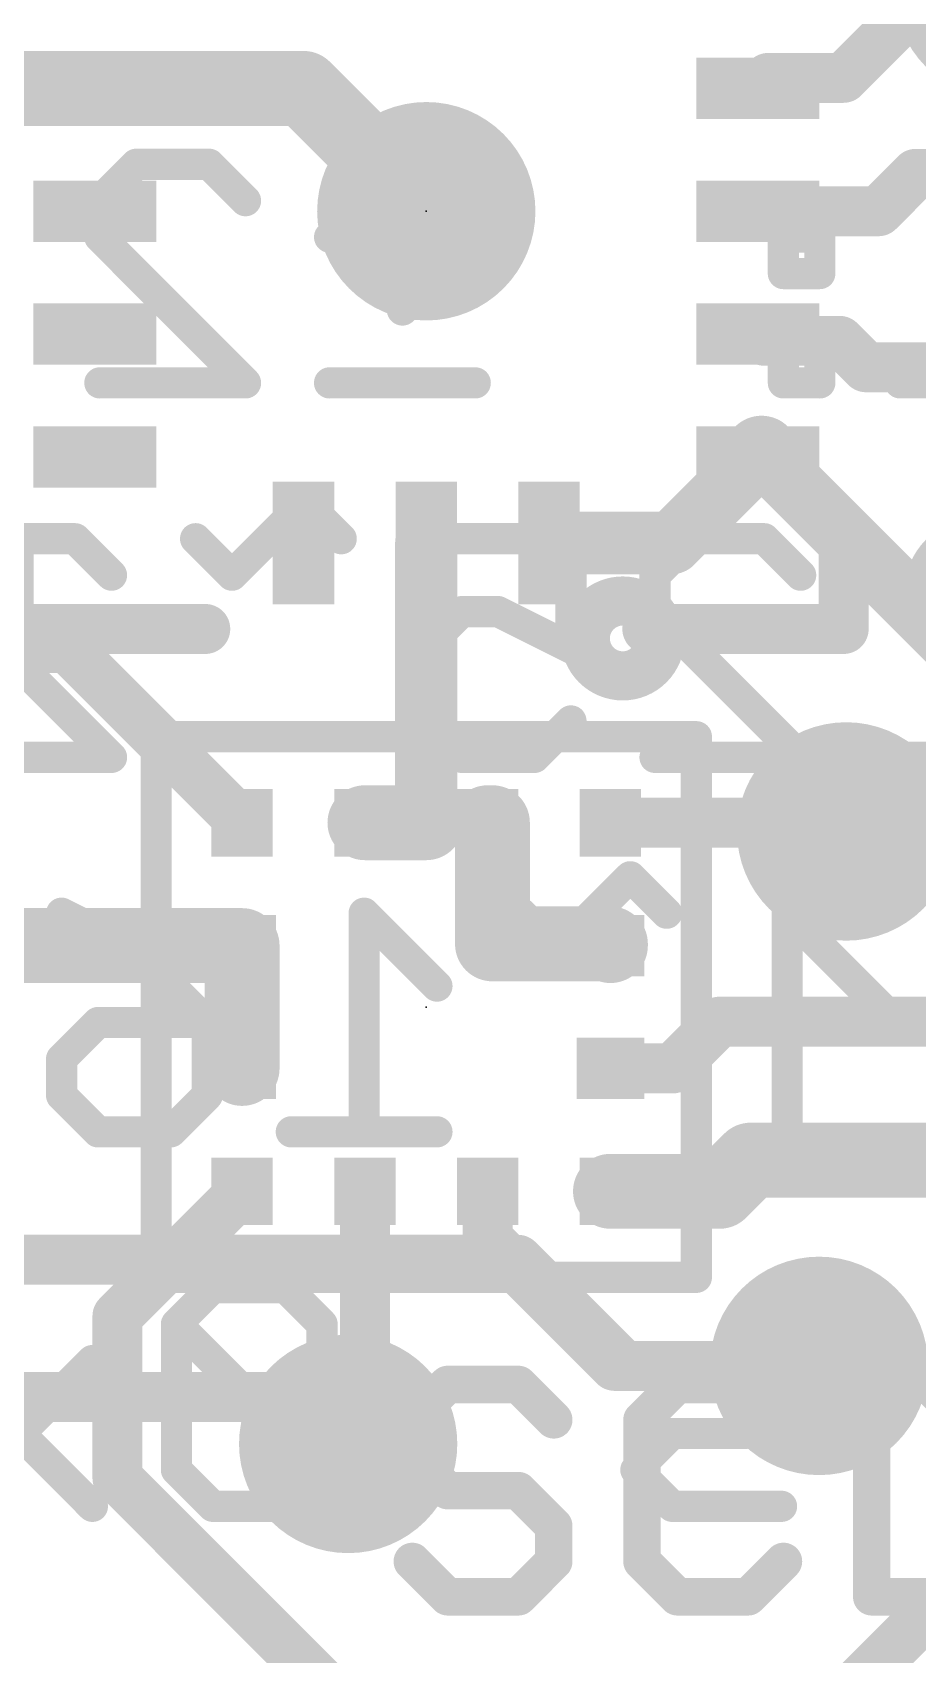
# Model space of a CAD drawing. Extents: x -0.1 to 25.5, y -0.1 to 17.9.
# Drawn here: x 11.1 to 14.7, y 3.52 to 10.13 of the extents above; entities that cross this region are included whole.
import ezdxf

# ---------------------------------------------------------------- set-up
doc = ezdxf.new("R2010")
doc.units = 0
for name, color, linetype in [('1', 12, 'CONTINUOUS'), ('16', 5, 'CONTINUOUS'), ('18', 110, 'CONTINUOUS'), ('21', 40, 'CONTINUOUS'), ('22', 6, 'CONTINUOUS'), ('23', 40, 'CONTINUOUS')]:
    doc.layers.add(name, color=color, linetype=linetype)

# ---------------------------------------------------------------- blocks, each defined once
blk = doc.blocks.new('RECT')
blk.add_solid([(-0.5, -0.5), (0.5, -0.5), (-0.5, 0.5), (0.5, 0.5)])
blk = doc.blocks.new('ROUNDV')
at = {"const_width": 0.5}
blk.add_lwpolyline([(0, -0.25, 1), (0, 0.25, 1), (0, -0.25)], format="xyb", dxfattribs=at)

msp = doc.modelspace()

# ---------------------------------------------------------------- linework, layer by layer
at = {"layer": '1'}
for points, const_width in [([(14.3989, 9.9408), (14.7578, 10.2997)], 0.2032), ([(11.35, 9.898), (10.3957, 9.898)], 0.3048), ([(11.35, 9.898), (12.2, 9.898)], 0.3048), ([(12.2, 9.898), (12.7, 9.398)], 0.3048), ([(14.05, 9.898), (14.0928, 9.9408)], 0.2032), ([(14.0928, 9.9408), (14.3989, 9.9408)], 0.2032), ([(14.5415, 9.398), (14.6939, 9.5504)], 0.2032), ([(14.6939, 9.5504), (16.2514, 9.5504)], 0.2032), ([(14.05, 9.398), (14.5415, 9.398)], 0.2032), ([(14.0773, 8.8707), (14.05, 8.898)], 0.2032), ([(14.3834, 8.8707), (14.0773, 8.8707)], 0.2032), ([(14.4911, 8.763), (14.3834, 8.8707)], 0.2032), ([(15.24, 8.763), (14.4911, 8.763)], 0.2032), ([(13.7, 8.048), (14.05, 8.398)], 0.254), ([(14.05, 8.398), (14.0655, 8.4135)], 0.3048), ([(14.0655, 8.4135), (15.3289, 7.1501)], 0.254), ([(12.7, 6.9095), (12.7, 8.048)], 0.254), ([(13.2, 8.048), (13.7, 8.048)], 0.254), ([(10.9737, 7.62), (11.2395, 7.62)], 0.2032), ([(11.2395, 7.62), (11.95, 6.9095)], 0.2032), ([(12.45, 6.9095), (12.7, 6.9095)], 0.3048), ([(12.9694, 6.9095), (12.95, 6.9095)], 0.3048), ([(12.9694, 6.4164), (12.9694, 6.9095)], 0.3048), ([(13.45, 6.9095), (14.3745, 6.9095)], 0.2032), ([(14.3745, 6.9095), (14.4099, 6.874)], 0.2032), ([(11.95, 6.4095), (10.76, 6.4095)], 0.3048), ([(11.95, 6.4095), (11.95, 5.9095)], 0.3048), ([(13.45, 6.4164), (12.9694, 6.4164)], 0.3048), ([(13.45, 6.4095), (13.45, 6.4164)], 0.3048), ([(13.8945, 6.1), (13.704, 5.9095)], 0.2032), ([(15.244, 6.1), (13.8945, 6.1)], 0.2032), ([(13.704, 5.9095), (13.45, 5.9095)], 0.2032), ([(16.6998, 5.6508), (13.97, 2.921)], 0.2032), ([(14.0215, 5.5365), (13.8945, 5.4095)], 0.3048), ([(15.887, 5.5365), (14.0215, 5.5365)], 0.3048), ([(13.45, 5.4095), (13.8945, 5.4095)], 0.3048), ([(11.95, 5.4095), (11.442, 4.9015)], 0.2032), ([(12.45, 5.4095), (12.45, 4.4497)], 0.2032), ([(12.95, 5.4095), (12.95, 5.216)], 0.2032), ([(13.467, 4.699), (12.95, 5.216)], 0.2032), ([(11.442, 4.9015), (11.442, 4.2425)], 0.2032), ([(13.467, 4.699), (14.2995, 4.699)], 0.2032), ([(12.3818, 4.3815), (12.45, 4.4497)], 0.2032), ([(11.442, 4.2425), (12.7, 2.9845)], 0.2032)]:
    msp.add_lwpolyline(points, dxfattribs=dict(at, const_width=const_width))
for points, const_width in [([(11.35, 9.9742, 1), (11.35, 9.8218)], 0.1524), ([(11.35, 9.8218, 1), (11.35, 9.9742)], 0.1524), ([(12.2539, 9.9519, 1), (12.1461, 9.8441)], 0.1524), ([(12.2, 9.8218, 1), (12.2, 9.9742)], 0.1524), ([(14.0928, 9.9916, 1), (14.0928, 9.89)], 0.1016), ([(14.1287, 9.9049, 1), (14.0569, 9.9767)], 0.1016), ([(14.3989, 9.89, 1), (14.3989, 9.9916)], 0.1016), ([(14.0141, 9.9339, 1), (14.0859, 9.8621)], 0.1016), ([(14.3629, 9.9767, 1), (14.4348, 9.9049)], 0.1016), ([(14.6939, 9.6012, 1), (14.6939, 9.4996)], 0.1016), ([(14.7298, 9.5145, 1), (14.658, 9.5863)], 0.1016), ([(12.6461, 9.3441, 1), (12.7539, 9.4519)], 0.1524), ([(14.05, 9.4488, 1), (14.05, 9.3472)], 0.1016), ([(14.5056, 9.4339, 1), (14.5774, 9.3621)], 0.1016), ([(14.5415, 9.3472, 1), (14.5415, 9.4488)], 0.1016), ([(14.0859, 8.9339, 1), (14.0141, 8.8621)], 0.1016), ([(14.0773, 8.9215, 1), (14.0773, 8.8199)], 0.1016), ([(14.0414, 8.8348, 1), (14.1132, 8.9066)], 0.1016), ([(14.4193, 8.9066, 1), (14.3474, 8.8348)], 0.1016), ([(14.3834, 8.8199, 1), (14.3834, 8.9215)], 0.1016), ([(14.4911, 8.8138, 1), (14.4911, 8.7122)], 0.1016), ([(14.4551, 8.7271, 1), (14.527, 8.7989)], 0.1016), ([(13.9961, 8.4519, 1), (14.1039, 8.3441)], 0.1524), ([(14.1194, 8.3596, 1), (14.0116, 8.4674)], 0.1524), ([(14.1104, 8.4584, 1), (14.0206, 8.3686)], 0.127), ([(14.0949, 8.3531, 1), (14.0051, 8.4429)], 0.127), ([(12.7635, 8.048, 1), (12.6365, 8.048)], 0.127), ([(13.2, 8.1115, 1), (13.2, 7.9845)], 0.127), ([(13.6551, 8.0929, 1), (13.7449, 8.0031)], 0.127), ([(13.7, 7.9845, 1), (13.7, 8.1115)], 0.127), ([(11.2754, 7.6559, 1), (11.2036, 7.5841)], 0.1016), ([(11.2395, 7.5692, 1), (11.2395, 7.6708)], 0.1016), ([(12.45, 6.9857, 1), (12.45, 6.8333)], 0.1524), ([(12.7, 6.8333, 1), (12.7, 6.9857)], 0.1524), ([(12.95, 6.9857, 1), (12.95, 6.8333)], 0.1524), ([(13.0456, 6.9095, 1), (12.8932, 6.9095)], 0.1524), ([(12.9694, 6.8333, 1), (12.9694, 6.9857)], 0.1524), ([(13.45, 6.9603, 1), (13.45, 6.8587)], 0.1016), ([(14.4104, 6.9454, 1), (14.3386, 6.8736)], 0.1016), ([(14.3745, 6.8587, 1), (14.3745, 6.9603)], 0.1016), ([(11.9141, 6.8736, 1), (11.9859, 6.9454)], 0.1016), ([(12.6365, 6.9095, 1), (12.7635, 6.9095)], 0.127), ([(14.374, 6.8381, 1), (14.4459, 6.91)], 0.1016), ([(12.0262, 6.4095, 1), (11.8738, 6.4095)], 0.1524), ([(11.95, 6.3333, 1), (11.95, 6.4857)], 0.1524), ([(12.9694, 6.4926, 1), (12.9694, 6.3402)], 0.1524), ([(13.5262, 6.4164, 1), (13.3738, 6.4164)], 0.1524), ([(13.45, 6.3402, 1), (13.45, 6.4926)], 0.1524), ([(12.8932, 6.4164, 1), (13.0456, 6.4164)], 0.1524), ([(13.3738, 6.4095, 1), (13.5262, 6.4095)], 0.1524), ([(13.8945, 6.1508, 1), (13.8945, 6.0492)], 0.1016), ([(13.9304, 6.0641, 1), (13.8586, 6.1359)], 0.1016), ([(13.45, 5.9603, 1), (13.45, 5.8587)], 0.1016), ([(13.704, 5.8587, 1), (13.704, 5.9603)], 0.1016), ([(11.8738, 5.9095, 1), (12.0262, 5.9095)], 0.1524), ([(13.6681, 5.9454, 1), (13.7399, 5.8736)], 0.1016), ([(14.0215, 5.6127, 1), (14.0215, 5.4603)], 0.1524), ([(14.0754, 5.4826, 1), (13.9676, 5.5904)], 0.1524), ([(13.45, 5.4857, 1), (13.45, 5.3333)], 0.1524), ([(13.8945, 5.3333, 1), (13.8945, 5.4857)], 0.1524), ([(11.9859, 5.3736, 1), (11.9141, 5.4454)], 0.1016), ([(12.5008, 5.4095, 1), (12.3992, 5.4095)], 0.1016), ([(13.0008, 5.4095, 1), (12.8992, 5.4095)], 0.1016), ([(13.8406, 5.4634, 1), (13.9484, 5.3556)], 0.1524), ([(12.9859, 5.2519, 1), (12.9141, 5.18)], 0.1016), ([(12.8992, 5.216, 1), (13.0008, 5.216)], 0.1016), ([(11.4928, 4.9015, 1), (11.3912, 4.9015)], 0.1016), ([(11.4061, 4.9374, 1), (11.4779, 4.8656)], 0.1016), ([(13.467, 4.7498, 1), (13.467, 4.6482)], 0.1016), ([(13.431, 4.6631, 1), (13.5029, 4.7349)], 0.1016), ([(14.2995, 4.6482, 1), (14.2995, 4.7498)], 0.1016), ([(12.3992, 4.4497, 1), (12.5008, 4.4497)], 0.1016), ([(12.4859, 4.4138, 1), (12.4141, 4.4856)], 0.1016), ([(12.3459, 4.4174, 1), (12.4177, 4.3456)], 0.1016), ([(11.4779, 4.2784, 1), (11.4061, 4.2066)], 0.1016), ([(11.3912, 4.2425, 1), (11.4928, 4.2425)], 0.1016)]:
    msp.add_lwpolyline(points, format="xyb", dxfattribs=dict(at, const_width=const_width))
at = {"layer": '16', "const_width": 0.2032}
for points in [[(15.24, 7.5771), (14.5369, 6.874)], [(14.4099, 6.874), (14.5369, 6.874)], [(13.0732, 5.1308), (10.3664, 5.1308)], [(13.505, 4.699), (13.0732, 5.1308)], [(14.2995, 4.699), (13.505, 4.699)], [(12.1913, 4.572), (10.3505, 4.572)], [(12.3818, 4.3815), (12.1913, 4.572)]]:
    msp.add_lwpolyline(points, dxfattribs=at)
at = {"layer": '16', "const_width": 0.1016}
for points in [[(14.4099, 6.9248, 1), (14.4099, 6.8232)], [(14.501, 6.91, 1), (14.5729, 6.8381)], [(14.5369, 6.8232, 1), (14.5369, 6.9248)], [(13.1091, 5.1667, 1), (13.0373, 5.0949)], [(13.0732, 5.08, 1), (13.0732, 5.1816)], [(13.505, 4.7498, 1), (13.505, 4.6482)], [(13.4691, 4.6631, 1), (13.5409, 4.7349)], [(14.2995, 4.6482, 1), (14.2995, 4.7498)], [(12.2272, 4.6079, 1), (12.1554, 4.5361)], [(12.1913, 4.5212, 1), (12.1913, 4.6228)], [(12.3459, 4.3456, 1), (12.4177, 4.4174)]]:
    msp.add_lwpolyline(points, format="xyb", dxfattribs=at)
at = {"layer": '21'}
for points, const_width in [([(11, 7.698), (11, 8.048)], 0.2032), ([(14.4, 7.698), (14.4, 8.048)], 0.2032), ([(11.8, 7.698), (11, 7.698)], 0.2032), ([(13.6, 7.698), (14.4, 7.698)], 0.2032), ([(11.6, 5.0595), (11.6, 7.2595)], 0.127), ([(11.6, 7.2595), (13.8, 7.2595)], 0.127), ([(13.8, 7.2595), (13.8, 5.0595)], 0.127), ([(13.8, 5.0595), (11.6, 5.0595)], 0.127), ([(12.787, 4.6235), (12.6429, 4.4795)], 0.1524), ([(13.0751, 4.6235), (12.787, 4.6235)], 0.1524), ([(13.2191, 4.4795), (13.0751, 4.6235)], 0.1524), ([(13.7225, 4.6235), (13.5784, 4.4795)], 0.1524), ([(14.0106, 4.6235), (13.7225, 4.6235)], 0.1524), ([(14.1547, 4.4795), (14.0106, 4.6235)], 0.1524), ([(14.514, 4.6235), (14.514, 3.7592)], 0.1524), ([(12.6429, 4.4795), (12.6429, 4.3354)], 0.1524), ([(13.5784, 4.4795), (13.5784, 3.9033)], 0.1524), ([(12.6429, 4.3354), (12.787, 4.1914)], 0.1524), ([(12.787, 4.1914), (13.0751, 4.1914)], 0.1524), ([(13.0751, 4.1914), (13.2191, 4.0473)], 0.1524), ([(13.2191, 4.0473), (13.2191, 3.9033)], 0.1524), ([(12.787, 3.7592), (12.6429, 3.9033)], 0.1524), ([(13.2191, 3.9033), (13.0751, 3.7592)], 0.1524), ([(13.5784, 3.9033), (13.7225, 3.7592)], 0.1524), ([(14.0106, 3.7592), (14.1547, 3.9033)], 0.1524), ([(13.0751, 3.7592), (12.787, 3.7592)], 0.1524), ([(13.7225, 3.7592), (14.0106, 3.7592)], 0.1524), ([(14.514, 3.7592), (15.0902, 3.7592)], 0.1524)]:
    msp.add_lwpolyline(points, dxfattribs=dict(at, const_width=const_width))
for points, const_width in [([(11.0508, 8.048, 1), (10.9492, 8.048)], 0.1016), ([(14.4508, 8.048, 1), (14.3492, 8.048)], 0.1016), ([(14.95, 7.748, 1), (14.95, 7.948, 1), (14.95, 7.748)], 0.4064), ([(13.5, 7.5595, 1), (13.5, 7.7595, 1), (13.5, 7.5595)], 0.3048), ([(11.8, 7.6472, 1), (11.8, 7.7488)], 0.1016), ([(13.6, 7.7488, 1), (13.6, 7.6472)], 0.1016), ([(14.4, 7.6472, 1), (14.4, 7.7488)], 0.1016), ([(10.9492, 7.698, 1), (11.0508, 7.698)], 0.1016), ([(14.3492, 7.698, 1), (14.4508, 7.698)], 0.1016), ([(11.6318, 7.2595, 1), (11.5683, 7.2595)], 0.0635), ([(11.6, 7.2912, 1), (11.6, 7.2278)], 0.0635), ([(13.8318, 7.2595, 1), (13.7683, 7.2595)], 0.0635), ([(13.8, 7.2278, 1), (13.8, 7.2912)], 0.0635), ([(11.6, 5.0912, 1), (11.6, 5.0278)], 0.0635), ([(11.5683, 5.0595, 1), (11.6318, 5.0595)], 0.0635), ([(13.7683, 5.0595, 1), (13.8318, 5.0595)], 0.0635), ([(13.8, 5.0278, 1), (13.8, 5.0912)], 0.0635), ([(12.787, 4.6616, 1), (12.787, 4.5854)], 0.0762), ([(12.8139, 4.5966, 1), (12.76, 4.6505)], 0.0762), ([(13.102, 4.6505, 1), (13.0481, 4.5966)], 0.0762), ([(13.0751, 4.5854, 1), (13.0751, 4.6616)], 0.0762), ([(13.7225, 4.6616, 1), (13.7225, 4.5854)], 0.0762), ([(13.7494, 4.5966, 1), (13.6956, 4.6505)], 0.0762), ([(14.0376, 4.6505, 1), (13.9837, 4.5966)], 0.0762), ([(14.0106, 4.5854, 1), (14.0106, 4.6616)], 0.0762), ([(14.5521, 4.6235, 1), (14.4759, 4.6235)], 0.0762), ([(12.681, 4.4795, 1), (12.6048, 4.4795)], 0.0762), ([(13.6165, 4.4795, 1), (13.5403, 4.4795)], 0.0762), ([(12.616, 4.5064, 1), (12.6699, 4.4525)], 0.0762), ([(13.1922, 4.4525, 1), (13.2461, 4.5064)], 0.0762), ([(13.5515, 4.5064, 1), (13.6054, 4.4525)], 0.0762), ([(14.1277, 4.4525, 1), (14.1816, 4.5064)], 0.0762), ([(12.6699, 4.3624, 1), (12.616, 4.3085)], 0.0762), ([(12.6048, 4.3354, 1), (12.681, 4.3354)], 0.0762), ([(12.787, 4.2295, 1), (12.787, 4.1533)], 0.0762), ([(12.76, 4.1644, 1), (12.8139, 4.2183)], 0.0762), ([(13.102, 4.2183, 1), (13.0481, 4.1644)], 0.0762), ([(13.0751, 4.1533, 1), (13.0751, 4.2295)], 0.0762), ([(13.2572, 4.0473, 1), (13.181, 4.0473)], 0.0762), ([(13.1922, 4.0204, 1), (13.2461, 4.0743)], 0.0762), ([(12.6699, 3.9302, 1), (12.616, 3.8763)], 0.0762), ([(13.2461, 3.8763, 1), (13.1922, 3.9302)], 0.0762), ([(13.6054, 3.9302, 1), (13.5515, 3.8763)], 0.0762), ([(14.1816, 3.8763, 1), (14.1277, 3.9302)], 0.0762), ([(13.181, 3.9033, 1), (13.2572, 3.9033)], 0.0762), ([(13.5403, 3.9033, 1), (13.6165, 3.9033)], 0.0762), ([(12.787, 3.7973, 1), (12.787, 3.7211)], 0.0762), ([(13.0751, 3.7211, 1), (13.0751, 3.7973)], 0.0762), ([(13.7225, 3.7973, 1), (13.7225, 3.7211)], 0.0762), ([(14.0106, 3.7211, 1), (14.0106, 3.7973)], 0.0762), ([(14.514, 3.7973, 1), (14.514, 3.7211)], 0.0762), ([(12.76, 3.7323, 1), (12.8139, 3.7861)], 0.0762), ([(13.0481, 3.7861, 1), (13.102, 3.7323)], 0.0762), ([(13.6956, 3.7323, 1), (13.7494, 3.7861)], 0.0762), ([(13.9837, 3.7861, 1), (14.0376, 3.7323)], 0.0762), ([(14.4759, 3.7592, 1), (14.5521, 3.7592)], 0.0762)]:
    msp.add_lwpolyline(points, format="xyb", dxfattribs=dict(at, const_width=const_width))
at = {"layer": '22', "const_width": 0.127}
for points in [[(11.3706, 9.441), (11.5189, 9.5893)], [(11.5189, 9.5893), (11.8155, 9.5893)], [(11.8155, 9.5893), (11.9638, 9.441)], [(12.6027, 9.5893), (12.6027, 8.9961)], [(11.3706, 9.2927), (11.3706, 9.441)], [(11.9638, 8.6995), (11.3706, 9.2927)], [(12.8993, 9.2927), (12.3061, 9.2927)], [(14.3026, 9.2927), (14.1543, 9.2927)], [(14.1543, 9.2927), (14.1543, 9.1444)], [(14.3026, 9.1444), (14.3026, 9.2927)], [(14.1543, 9.1444), (14.3026, 9.1444)], [(14.3026, 8.8478), (14.1543, 8.8478)], [(14.1543, 8.8478), (14.1543, 8.6995)], [(14.3026, 8.6995), (14.3026, 8.8478)], [(11.3706, 8.6995), (11.9638, 8.6995)], [(12.8993, 8.6995), (12.3061, 8.6995)], [(14.1543, 8.6995), (14.3026, 8.6995)], [(14.9263, 8.6995), (14.6297, 8.6995)], [(12.2053, 8.2136), (11.9087, 7.917)], [(12.3536, 8.0653), (12.2053, 8.2136)], [(10.9732, 8.0653), (11.2698, 8.0653)], [(11.2698, 8.0653), (11.4181, 7.917)], [(11.9087, 7.917), (11.7604, 8.0653)], [(12.6959, 8.0653), (13.2891, 8.0653)], [(13.2891, 8.0653), (13.2891, 7.6204)], [(13.6315, 7.917), (13.7797, 8.0653)], [(13.7797, 8.0653), (14.0763, 8.0653)], [(14.0763, 8.0653), (14.2246, 7.917)], [(13.6315, 7.7687), (13.6315, 7.917)], [(11.4181, 7.1755), (10.8249, 7.7687)], [(12.8442, 7.7687), (12.6959, 7.6204)], [(12.9925, 7.7687), (12.8442, 7.7687)], [(13.2891, 7.6204), (12.9925, 7.7687)], [(14.2246, 7.1755), (13.6315, 7.7687)], [(12.6959, 7.6204), (12.6959, 7.3238)], [(12.6959, 7.3238), (12.8442, 7.1755)], [(13.1408, 7.1755), (13.2891, 7.3238)], [(10.8249, 7.1755), (11.4181, 7.1755)], [(12.8442, 7.1755), (13.1408, 7.1755)], [(13.6315, 7.1755), (14.2246, 7.1755)], [(15.1601, 7.1755), (14.567, 7.1755)], [(13.5306, 6.6896), (13.234, 6.393)], [(13.6789, 6.5413), (13.5306, 6.6896)], [(11.2147, 6.5413), (11.5113, 6.393)], [(12.7434, 6.2447), (12.4468, 6.5413)], [(12.4468, 6.5413), (12.4468, 5.6515)], [(13.234, 6.393), (13.0857, 6.5413)], [(14.1695, 5.6515), (14.1695, 6.5413)], [(14.1695, 6.5413), (14.6144, 6.0964)], [(11.5113, 6.393), (11.8079, 6.0964)], [(11.2147, 5.9481), (11.363, 6.0964)], [(11.363, 6.0964), (11.8079, 6.0964)], [(11.8079, 6.0964), (11.8079, 5.7998)], [(14.6144, 6.0964), (14.0213, 6.0964)], [(11.2147, 5.7998), (11.2147, 5.9481)], [(11.363, 5.6515), (11.2147, 5.7998)], [(11.8079, 5.7998), (11.6596, 5.6515)], [(11.6596, 5.6515), (11.363, 5.6515)], [(12.7434, 5.6515), (12.1502, 5.6515)], [(11.8308, 5.0173), (11.6825, 4.869)], [(12.1273, 5.0173), (11.8308, 5.0173)], [(12.2756, 4.869), (12.1273, 5.0173)], [(11.6825, 4.869), (11.6825, 4.2758)], [(12.2756, 4.2758), (11.6825, 4.869)], [(12.2756, 4.2758), (12.2756, 4.869)], [(11.3401, 4.7207), (10.7469, 4.1275)], [(11.3401, 4.1275), (10.7469, 4.7207)], [(13.9984, 4.7207), (13.5535, 4.7207)], [(14.1467, 4.5724), (13.9984, 4.7207)], [(14.6297, 4.7207), (14.4814, 4.7207)], [(14.9263, 4.4241), (14.6297, 4.7207)], [(13.9984, 4.4241), (14.1467, 4.5724)], [(13.5535, 4.2758), (13.7018, 4.4241)], [(13.7018, 4.4241), (13.9984, 4.4241)], [(11.6825, 4.2758), (11.8308, 4.1275)], [(12.1273, 4.1275), (12.2756, 4.2758)], [(13.7018, 4.1275), (13.5535, 4.2758)], [(11.8308, 4.1275), (12.1273, 4.1275)], [(14.1467, 4.1275), (13.7018, 4.1275)]]:
    msp.add_lwpolyline(points, dxfattribs=at)
at = {"layer": '22', "const_width": 0.0635}
for points in [[(11.5189, 9.621, 1), (11.5189, 9.5575)], [(11.5414, 9.5668, 1), (11.4965, 9.6117)], [(11.8379, 9.6117, 1), (11.793, 9.5668)], [(11.8155, 9.5575, 1), (11.8155, 9.621)], [(12.6345, 9.5893, 1), (12.571, 9.5893)], [(11.4024, 9.441, 1), (11.3389, 9.441)], [(11.3482, 9.4634, 1), (11.3931, 9.4185)], [(11.9413, 9.4185, 1), (11.9862, 9.4634)], [(11.3931, 9.3151, 1), (11.3482, 9.2702)], [(11.3389, 9.2927, 1), (11.4024, 9.2927)], [(12.3061, 9.3244, 1), (12.3061, 9.2609)], [(12.8993, 9.2609, 1), (12.8993, 9.3244)], [(14.1543, 9.3244, 1), (14.1543, 9.2609)], [(14.186, 9.2927, 1), (14.1225, 9.2927)], [(14.3343, 9.2927, 1), (14.2708, 9.2927)], [(14.3026, 9.2609, 1), (14.3026, 9.3244)], [(14.1543, 9.1761, 1), (14.1543, 9.1126)], [(14.1225, 9.1444, 1), (14.186, 9.1444)], [(14.2708, 9.1444, 1), (14.3343, 9.1444)], [(14.3026, 9.1126, 1), (14.3026, 9.1761)], [(12.571, 8.9961, 1), (12.6345, 8.9961)], [(14.1543, 8.8795, 1), (14.1543, 8.816)], [(14.186, 8.8478, 1), (14.1225, 8.8478)], [(14.3343, 8.8478, 1), (14.2708, 8.8478)], [(14.3026, 8.816, 1), (14.3026, 8.8795)], [(11.3706, 8.7313, 1), (11.3706, 8.6677)], [(11.9413, 8.677, 1), (11.9862, 8.722)], [(11.9638, 8.6677, 1), (11.9638, 8.7313)], [(12.3061, 8.7313, 1), (12.3061, 8.6677)], [(12.8993, 8.6677, 1), (12.8993, 8.7313)], [(14.1543, 8.7313, 1), (14.1543, 8.6677)], [(14.1225, 8.6995, 1), (14.186, 8.6995)], [(14.2708, 8.6995, 1), (14.3343, 8.6995)], [(14.3026, 8.6677, 1), (14.3026, 8.7313)], [(14.6297, 8.7313, 1), (14.6297, 8.6677)], [(12.2278, 8.236, 1), (12.1828, 8.1911)], [(12.2278, 8.1911, 1), (12.1828, 8.236)], [(11.2922, 8.0877, 1), (11.2473, 8.0428)], [(11.2698, 8.0335, 1), (11.2698, 8.097)], [(11.7829, 8.0877, 1), (11.738, 8.0428)], [(12.6959, 8.097, 1), (12.6959, 8.0335)], [(13.3209, 8.0653, 1), (13.2574, 8.0653)], [(13.2891, 8.0335, 1), (13.2891, 8.097)], [(13.7797, 8.097, 1), (13.7797, 8.0335)], [(13.8022, 8.0428, 1), (13.7573, 8.0877)], [(14.0988, 8.0877, 1), (14.0539, 8.0428)], [(14.0763, 8.0335, 1), (14.0763, 8.097)], [(12.3311, 8.0428, 1), (12.376, 8.0877)], [(11.3956, 7.8945, 1), (11.4405, 7.9394)], [(11.8863, 7.9394, 1), (11.9312, 7.8945)], [(11.8863, 7.8945, 1), (11.9312, 7.9394)], [(13.6632, 7.917, 1), (13.5997, 7.917)], [(13.609, 7.9394, 1), (13.6539, 7.8945)], [(14.2022, 7.8945, 1), (14.2471, 7.9394)], [(12.8442, 7.8004, 1), (12.8442, 7.7369)], [(12.8667, 7.7462, 1), (12.8218, 7.7911)], [(13.0067, 7.7971, 1), (12.9783, 7.7403)], [(12.9925, 7.7369, 1), (12.9925, 7.8004)], [(13.6539, 7.7911, 1), (13.609, 7.7462)], [(13.5997, 7.7687, 1), (13.6632, 7.7687)], [(12.7277, 7.6204, 1), (12.6642, 7.6204)], [(12.6735, 7.6428, 1), (12.7184, 7.5979)], [(13.2749, 7.592, 1), (13.3033, 7.6488)], [(13.2574, 7.6204, 1), (13.3209, 7.6204)], [(12.6642, 7.3238, 1), (12.7277, 7.3238)], [(12.7184, 7.3462, 1), (12.6735, 7.3013)], [(13.3116, 7.3013, 1), (13.2667, 7.3462)], [(11.3956, 7.153, 1), (11.4405, 7.198)], [(11.4181, 7.1438, 1), (11.4181, 7.2073)], [(12.8442, 7.2073, 1), (12.8442, 7.1438)], [(12.8218, 7.153, 1), (12.8667, 7.198)], [(13.1184, 7.198, 1), (13.1633, 7.153)], [(13.1408, 7.1438, 1), (13.1408, 7.2073)], [(13.6315, 7.2073, 1), (13.6315, 7.1438)], [(14.2022, 7.153, 1), (14.2471, 7.198)], [(14.2246, 7.1438, 1), (14.2246, 7.2073)], [(14.567, 7.2073, 1), (14.567, 7.1438)], [(13.5531, 6.712, 1), (13.5082, 6.6671)], [(13.5531, 6.6671, 1), (13.5082, 6.712)], [(11.2289, 6.5697, 1), (11.2005, 6.5129)], [(12.4786, 6.5413, 1), (12.4151, 6.5413)], [(12.4693, 6.5637, 1), (12.4244, 6.5188)], [(13.1082, 6.5637, 1), (13.0633, 6.5188)], [(14.2013, 6.5413, 1), (14.1378, 6.5413)], [(14.192, 6.5637, 1), (14.1471, 6.5188)], [(13.6565, 6.5188, 1), (13.7014, 6.5637)], [(11.5337, 6.4154, 1), (11.4888, 6.3705)], [(11.4971, 6.3646, 1), (11.5255, 6.4214)], [(13.2116, 6.4154, 1), (13.2565, 6.3705)], [(13.2116, 6.3705, 1), (13.2565, 6.4154)], [(12.7209, 6.2222, 1), (12.7658, 6.2671)], [(11.363, 6.1281, 1), (11.363, 6.0646)], [(11.3854, 6.0739, 1), (11.3405, 6.1188)], [(11.8396, 6.0964, 1), (11.7761, 6.0964)], [(11.7854, 6.0739, 1), (11.8303, 6.1188)], [(11.8079, 6.0646, 1), (11.8079, 6.1281)], [(14.0213, 6.1281, 1), (14.0213, 6.0646)], [(14.592, 6.0739, 1), (14.6369, 6.1188)], [(14.6144, 6.0646, 1), (14.6144, 6.1281)], [(11.2464, 5.9481, 1), (11.1829, 5.9481)], [(11.1922, 5.9705, 1), (11.2371, 5.9256)], [(11.1829, 5.7998, 1), (11.2464, 5.7998)], [(11.2371, 5.8222, 1), (11.1922, 5.7773)], [(11.7761, 5.7998, 1), (11.8396, 5.7998)], [(11.8303, 5.7773, 1), (11.7854, 5.8222)], [(11.363, 5.6833, 1), (11.363, 5.6198)], [(11.3405, 5.629, 1), (11.3854, 5.674)], [(11.6371, 5.674, 1), (11.682, 5.629)], [(11.6596, 5.6198, 1), (11.6596, 5.6833)], [(12.1502, 5.6833, 1), (12.1502, 5.6198)], [(12.4151, 5.6515, 1), (12.4786, 5.6515)], [(12.7434, 5.6198, 1), (12.7434, 5.6833)], [(14.1378, 5.6515, 1), (14.2013, 5.6515)], [(11.8308, 5.049, 1), (11.8308, 4.9855)], [(11.8532, 4.9948, 1), (11.8083, 5.0397)], [(12.1498, 5.0397, 1), (12.1049, 4.9948)], [(12.1273, 4.9855, 1), (12.1273, 5.049)], [(11.7142, 4.869, 1), (11.6507, 4.869)], [(11.7049, 4.8914, 1), (11.66, 4.8465)], [(11.66, 4.8914, 1), (11.7049, 4.8465)], [(12.3074, 4.869, 1), (12.2439, 4.869)], [(12.2532, 4.8465, 1), (12.2981, 4.8914)], [(11.3626, 4.6982, 1), (11.3177, 4.7431)], [(13.5535, 4.7524, 1), (13.5535, 4.6889)], [(14.0208, 4.7431, 1), (13.9759, 4.6982)], [(13.9984, 4.6889, 1), (13.9984, 4.7524)], [(14.4814, 4.7524, 1), (14.4814, 4.6889)], [(14.6521, 4.7431, 1), (14.6072, 4.6982)], [(14.6297, 4.6889, 1), (14.6297, 4.7524)], [(14.1691, 4.5499, 1), (14.1242, 4.5948)], [(14.1242, 4.5499, 1), (14.1691, 4.5948)], [(13.7018, 4.4558, 1), (13.7018, 4.3923)], [(13.7242, 4.4016, 1), (13.6793, 4.4465)], [(13.9759, 4.4465, 1), (14.0208, 4.4016)], [(13.9984, 4.3923, 1), (13.9984, 4.4558)], [(11.6507, 4.2758, 1), (11.7142, 4.2758)], [(11.7049, 4.2982, 1), (11.66, 4.2533)], [(12.2439, 4.2758, 1), (12.3074, 4.2758)], [(12.2981, 4.2533, 1), (12.2532, 4.2982)], [(12.2532, 4.2533, 1), (12.2981, 4.2982)], [(13.5759, 4.2982, 1), (13.531, 4.2533)], [(13.531, 4.2982, 1), (13.5759, 4.2533)], [(11.3177, 4.105, 1), (11.3626, 4.15)], [(11.8308, 4.1593, 1), (11.8308, 4.0958)], [(11.8083, 4.105, 1), (11.8532, 4.15)], [(12.1049, 4.15, 1), (12.1498, 4.105)], [(12.1273, 4.0958, 1), (12.1273, 4.1593)], [(13.7018, 4.1593, 1), (13.7018, 4.0958)], [(13.6793, 4.105, 1), (13.7242, 4.15)], [(14.1467, 4.0958, 1), (14.1467, 4.1593)]]:
    msp.add_lwpolyline(points, format="xyb", dxfattribs=at)
at = {"layer": '23'}
for p in [(12.7, 9.398), (12.7, 6.1595)]:
    msp.add_point(p, dxfattribs=at)

# ---------------------------------------------------------------- block references
at = {"layer": '1', "yscale": 0.25}
for p, xscale in [((11.35, 9.898), 0.5), ((11.35, 9.398), 0.5), ((11.35, 8.898), 0.5), ((11.35, 8.398), 0.5), ((11.95, 6.4095), 0.275), ((11.95, 5.9095), 0.275)]:
    msp.add_blockref('RECT', p, dxfattribs=dict(at, xscale=xscale))
for p, xscale, rotation in [((14.05, 9.898), 0.5, 180), ((14.05, 9.398), 0.5, 180), ((14.05, 8.898), 0.5, 180), ((14.05, 8.398), 0.5, 180), ((12.2, 8.048), 0.5, 90), ((12.7, 8.048), 0.5, 90), ((13.2, 8.048), 0.5, 90), ((11.95, 6.9095), 0.275, 270), ((12.45, 6.9095), 0.275, 270), ((12.95, 6.9095), 0.275, 270), ((13.45, 6.9095), 0.275, 270), ((13.45, 6.4095), 0.275, 180), ((13.45, 5.9095), 0.275, 180), ((11.95, 5.4095), 0.275, 90), ((12.45, 5.4095), 0.275, 90), ((12.95, 5.4095), 0.275, 90), ((13.45, 5.4095), 0.275, 90)]:
    msp.add_blockref('RECT', p, dxfattribs=dict(at, xscale=xscale, rotation=rotation))
at = {"layer": '18', "xscale": 0.889, "yscale": 0.889}
for p in [(15.0495, 10.2997), (15.0495, 10.2997), (12.7, 9.398), (12.7, 9.398), (14.4099, 6.874), (14.4099, 6.874), (14.2995, 4.699), (14.2995, 4.699), (12.3818, 4.3815), (12.3818, 4.3815)]:
    msp.add_blockref('ROUNDV', p, dxfattribs=at)

doc.saveas('drawing.dxf')
